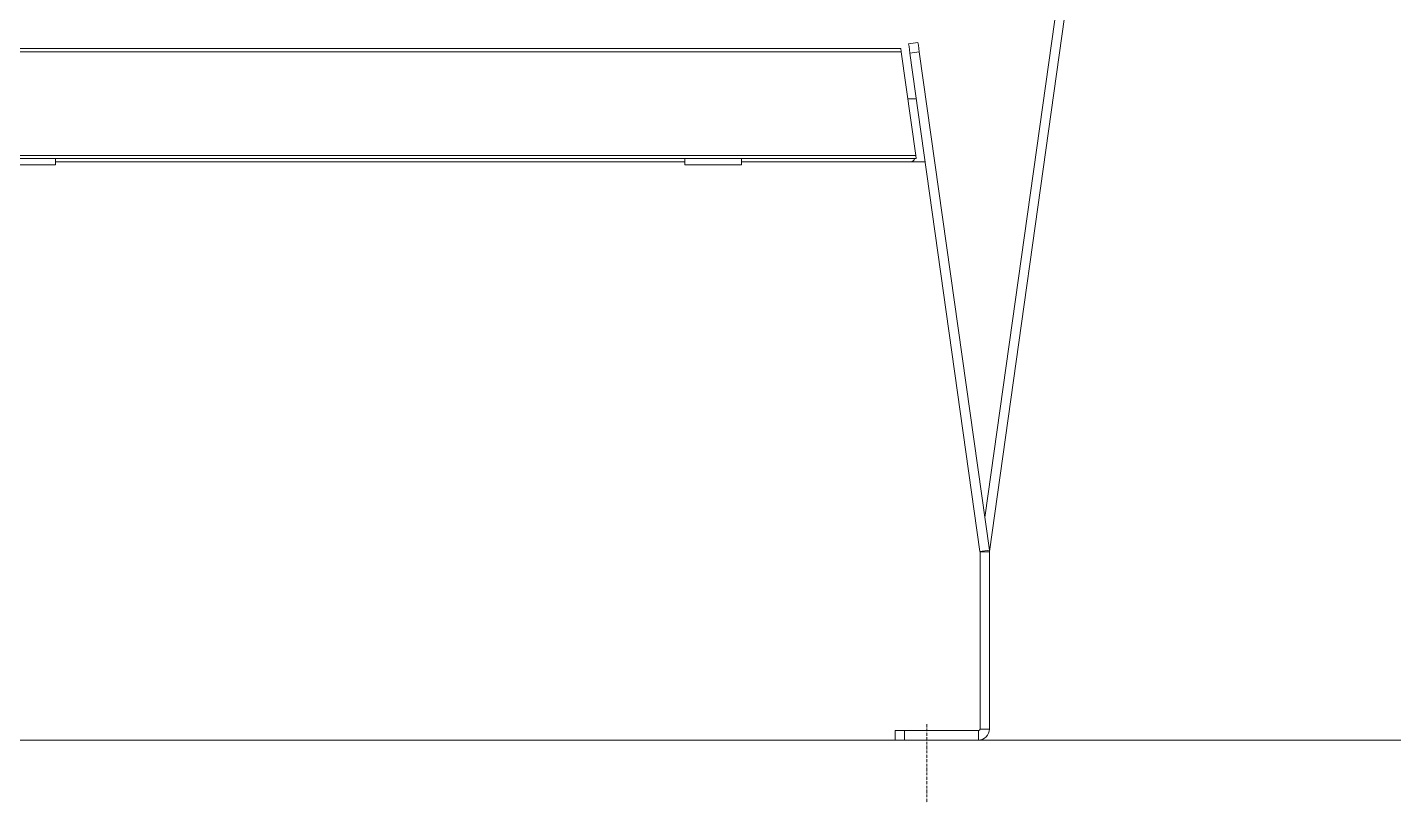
# Model space of a CAD drawing. Header units: millimetres. Extents: x 22162 to 28102, y 3160 to 7360.
# Drawn here: x 25250 to 26120, y 5836 to 6329 of the extents above; entities that cross this region are included whole.
import ezdxf

# ---------------------------------------------------------------- set-up
doc = ezdxf.new("R2010")
doc.units = ezdxf.units.MM
doc.header["$LTSCALE"] = 0.3
doc.linetypes.add('ACAD_ISO10W100', pattern=[18.5, 12, -3, 0.5, -3])
doc.layers.add('OSY', color=7, linetype='ACAD_ISO10W100', lineweight=15)
doc.layers.add('Visible', color=7, linetype='Continuous', lineweight=18)
doc.layers.add('SRAFY', color=7, linetype='Continuous', lineweight=9, true_color=0x5b5b5b)

msp = doc.modelspace()

# ---------------------------------------------------------------- linework, layer by layer
at = {"layer": 'OSY', "ltscale": 0.5}
msp.add_line((25823.01, 5885.78), (25823.01, 5835.78), dxfattribs=at)
at = {"layer": 'SRAFY', "linetype": 'Continuous'}
msp.add_line((22841.48, 5875.64), (26259.45, 5875.64), dxfattribs=at)
at = {"layer": 'Visible', "color": 0}
for p, q in [((25859.87, 6017.34), (25928.94, 6508.73)), ((25862.88, 5995.65), (25934.88, 6507.9)), ((24694.08, 6315.64), (25806.41, 6315.64)), ((25811.45, 6318.81), (25817.39, 6319.64)), ((24693.8, 6313.64), (25806.69, 6313.64)), ((25815.97, 6247.64), (25806.69, 6313.64)), ((25818.22, 6313.7), (25812.28, 6312.86)), ((25856.86, 5995.65), (25812.28, 6312.86)), ((25862.81, 5996.48), (25818.22, 6313.7)), ((25810.91, 6283.64), (25816.39, 6283.64)), ((25810.91, 6283.64), (25816.39, 6283.64)), ((24684.25, 6245.64), (25816.25, 6245.64)), ((24684.53, 6247.64), (25815.97, 6247.64)), ((25268.51, 6241.64), (25268.51, 6245.64)), ((25669.01, 6241.64), (25669.01, 6245.64)), ((25705.01, 6241.64), (25705.01, 6245.64)), ((25268.51, 6241.64), (25232.51, 6241.64)), ((25268.51, 6243.64), (25669.01, 6243.64)), ((25268.51, 6243.64), (25669.01, 6243.64)), ((25705.01, 6241.64), (25669.01, 6241.64)), ((25705.01, 6243.64), (25812.56, 6243.64)), ((25705.01, 6243.64), (25812.56, 6243.64)), ((25822.01, 6243.64), (25727.01, 6243.64)), ((25822.01, 6243.64), (25727.01, 6243.64)), ((25862.81, 5996.48), (25856.86, 5995.65)), ((25856.87, 5882.64), (25856.87, 5995.51)), ((25862.87, 5995.51), (25856.87, 5995.51)), ((25862.87, 5995.65), (25862.88, 5995.65)), ((25862.87, 5882.64), (25862.87, 5995.51)), ((25802.87, 5875.64), (25802.87, 5881.64)), ((25808.87, 5881.64), (25855.87, 5881.64)), ((25808.87, 5881.64), (25808.87, 5875.64)), ((25855.87, 5881.64), (25855.87, 5875.64)), ((25856.87, 5882.64), (25862.87, 5882.64)), ((25808.87, 5875.64), (25855.87, 5875.64))]:
    msp.add_line(p, q, dxfattribs=at)
for points in [[(25806.69, 6313.64), (25806.41, 6315.64)], [(25812.28, 6312.86), (25811.69, 6317.07), (25811.45, 6318.81)], [(25817.39, 6319.64), (25817.63, 6317.9), (25818.22, 6313.7)], [(25816.25, 6245.64), (25815.97, 6247.64)], [(25862.88, 5995.58), (25862.87, 5995.51)], [(25862.87, 5995.58), (25862.88, 5995.58)], [(25802.87, 5881.64), (25804.63, 5881.64), (25808.87, 5881.64)], [(25808.87, 5875.64), (25804.63, 5875.64), (25802.87, 5875.64)]]:
    msp.add_lwpolyline(points, dxfattribs=at)
for centre, radius, start, end in [((25812.56, 6246.64), 3, 270, 340.52878), ((25855.87, 5995.51), 1, 0, 8), ((25855.87, 5995.51), 7, 0, 8), ((25863.87, 5995.51), 1, 172, 176), ((25855.87, 5882.64), 1, 270, 0), ((25855.87, 5882.64), 7, 270, 0)]:
    msp.add_arc(centre, radius, start, end, dxfattribs=at)

doc.saveas('drawing.dxf')
